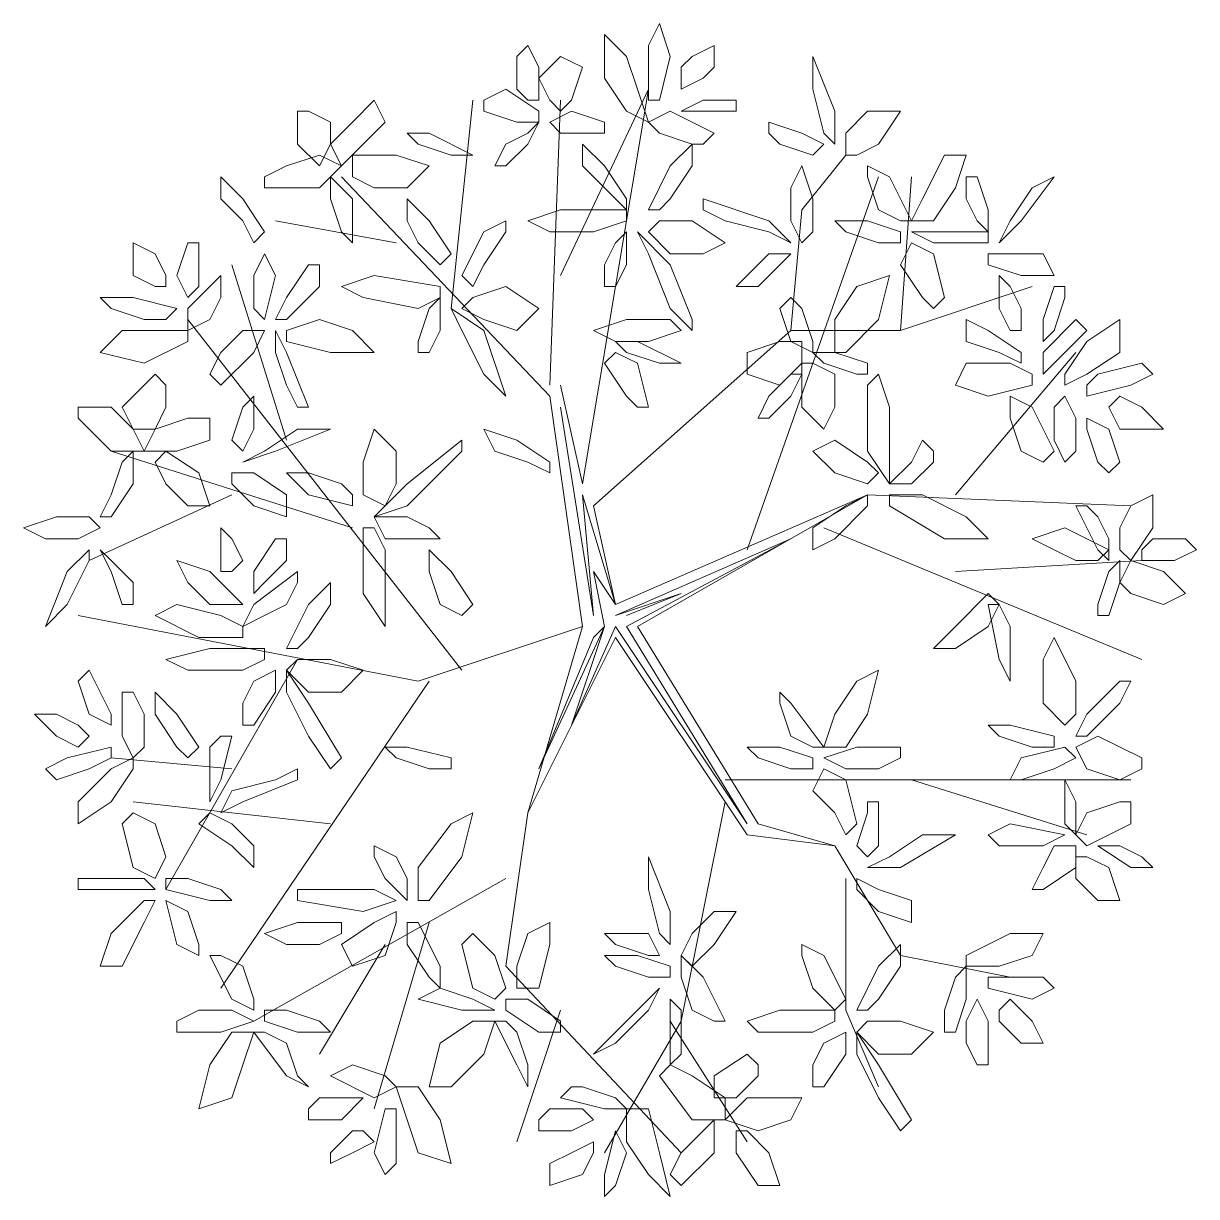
# Model space of a CAD drawing. Header units: millimetres. Extents: x 2576 to 2719, y 1757 to 1977.
# Drawn here: x 2604.487 to 2607.508, y 1818.175 to 1821.197 of the extents above; entities that cross this region are included whole.
import ezdxf

# ---------------------------------------------------------------- set-up
doc = ezdxf.new("R2010")
doc.units = ezdxf.units.MM
doc.layers.add('PDF_0', color=7, linetype='Continuous')

msp = doc.modelspace()

# ---------------------------------------------------------------- linework, layer by layer
at = {"layer": 'PDF_0', "lineweight": 9}
for points in [[(2606.0965, 1821.0553), (2606.0965, 1821.14), (2606.1247, 1821.1965), (2606.1529, 1821.1118), (2606.1247, 1820.9988), (2606.0965, 1820.9988)], [(2606.0965, 1820.9424), (2606.04, 1820.9706), (2605.9835, 1821.0553), (2605.9835, 1821.1683), (2606.04, 1821.1118), (2606.0682, 1821.0271)], [(2605.7858, 1820.9988), (2605.8141, 1820.9988), (2605.8141, 1821.0836), (2605.7858, 1821.14), (2605.7576, 1821.1118), (2605.7576, 1821.0271)], [(2606.1812, 1821.0271), (2606.1812, 1821.0836), (2606.2094, 1821.1118), (2606.2659, 1821.14), (2606.2659, 1821.0836), (2606.2377, 1821.0553)], [(2605.8705, 1820.9706), (2605.8423, 1820.9988), (2605.8141, 1821.0553), (2605.8705, 1821.1118), (2605.927, 1821.0836), (2605.8988, 1820.9988)], [(2606.5201, 1821.0271), (2606.5201, 1821.1118), (2606.5765, 1820.9706), (2606.5765, 1820.8859), (2606.5483, 1820.9141)], [(2605.7576, 1820.9424), (2605.6729, 1820.9706), (2605.6729, 1820.9988), (2605.7293, 1821.0271), (2605.8141, 1820.9706), (2605.8141, 1820.9424)], [(2605.3905, 1820.9988), (2605.4187, 1820.9424), (2605.3622, 1820.8859), (2605.3058, 1820.8294), (2605.2775, 1820.8859), (2605.334, 1820.9424)], [(2606.2941, 1820.9706), (2606.2094, 1820.9706), (2606.1812, 1820.9706), (2606.2377, 1820.9988), (2606.3224, 1820.9988), (2606.3224, 1820.9706)], [(2605.2775, 1820.9424), (2605.2775, 1820.8859), (2605.2493, 1820.8294), (2605.1928, 1820.8859), (2605.1928, 1820.9706), (2605.221, 1820.9706)], [(2605.927, 1820.9141), (2605.8705, 1820.9141), (2605.8423, 1820.9424), (2605.8988, 1820.9706), (2605.9835, 1820.9424), (2605.9835, 1820.9141)], [(2606.2094, 1820.8859), (2606.1247, 1820.9141), (2606.0965, 1820.9424), (2606.1529, 1820.9706), (2606.2659, 1820.9141), (2606.2377, 1820.8859)], [(2606.6048, 1820.8576), (2606.633, 1820.8576), (2606.6895, 1820.8859), (2606.746, 1820.9706), (2606.6613, 1820.9706), (2606.6048, 1820.9141)], [(2605.7293, 1820.8859), (2605.7858, 1820.9141), (2605.8141, 1820.9424), (2605.7858, 1820.8859), (2605.7293, 1820.8294), (2605.7011, 1820.8294)], [(2606.4353, 1820.8859), (2606.5201, 1820.8576), (2606.5483, 1820.8859), (2606.4918, 1820.9141), (2606.4071, 1820.9424), (2606.4071, 1820.9141)], [(2605.5882, 1820.8576), (2605.6446, 1820.8576), (2605.5317, 1820.9141), (2605.4752, 1820.9141), (2605.5034, 1820.8859)], [(2605.9835, 1820.7729), (2605.927, 1820.8294), (2605.927, 1820.8859), (2605.9835, 1820.8294), (2606.04, 1820.7447), (2606.04, 1820.7164)], [(2606.1529, 1820.7447), (2606.2094, 1820.8294), (2606.2094, 1820.8859), (2606.1529, 1820.8294), (2606.0965, 1820.7164), (2606.1247, 1820.7164)], [(2605.1646, 1820.8294), (2605.2493, 1820.8576), (2605.3058, 1820.8294), (2605.2493, 1820.7729), (2605.1081, 1820.7729), (2605.1081, 1820.8012)], [(2605.334, 1820.8012), (2605.334, 1820.8576), (2605.447, 1820.8576), (2605.5317, 1820.8294), (2605.4752, 1820.7729), (2605.3905, 1820.7729)], [(2606.7742, 1820.6882), (2606.8307, 1820.6882), (2606.8872, 1820.7729), (2606.9154, 1820.8576), (2606.8589, 1820.8576), (2606.8025, 1820.7447)], [(2606.4918, 1820.6317), (2606.5201, 1820.66), (2606.5201, 1820.7447), (2606.4918, 1820.8294), (2606.4636, 1820.7729), (2606.4636, 1820.6882)], [(2606.6895, 1820.7164), (2606.6613, 1820.8012), (2606.6613, 1820.8294), (2606.7177, 1820.8012), (2606.7742, 1820.6882), (2606.746, 1820.6882)], [(2605.0516, 1820.6882), (2604.9951, 1820.7447), (2604.9951, 1820.8012), (2605.0516, 1820.7447), (2605.1081, 1820.66), (2605.0798, 1820.6317)], [(2605.3058, 1820.66), (2605.334, 1820.6317), (2605.334, 1820.7447), (2605.2775, 1820.8012), (2605.2775, 1820.7447)], [(2606.9154, 1820.7447), (2606.9437, 1820.6882), (2606.9719, 1820.66), (2606.9719, 1820.7164), (2606.9437, 1820.8012), (2606.9154, 1820.8012)], [(2607.0849, 1820.7729), (2607.1413, 1820.8012), (2607.0566, 1820.6882), (2607.0001, 1820.6317), (2607.0284, 1820.6882)], [(2605.5034, 1820.6317), (2605.4752, 1820.6882), (2605.4752, 1820.7447), (2605.5317, 1820.6882), (2605.5882, 1820.6035), (2605.5599, 1820.5752)], [(2606.2941, 1820.6882), (2606.4071, 1820.66), (2606.4636, 1820.6317), (2606.4071, 1820.6882), (2606.2377, 1820.7447), (2606.2377, 1820.7164)], [(2605.9553, 1820.66), (2605.8423, 1820.66), (2605.7858, 1820.6882), (2605.8705, 1820.7164), (2606.04, 1820.7164), (2606.04, 1820.6882)], [(2605.6729, 1820.5752), (2605.7293, 1820.66), (2605.7293, 1820.6882), (2605.6729, 1820.66), (2605.6164, 1820.547), (2605.6446, 1820.5188)], [(2606.0965, 1820.66), (2606.1247, 1820.6882), (2606.2094, 1820.6882), (2606.2941, 1820.6317), (2606.2377, 1820.6035), (2606.1529, 1820.6035)], [(2606.6895, 1820.6317), (2606.6048, 1820.66), (2606.5765, 1820.6882), (2606.6613, 1820.6882), (2606.746, 1820.66), (2606.746, 1820.6317)], [(2604.8539, 1820.5188), (2604.8257, 1820.5188), (2604.7692, 1820.547), (2604.7692, 1820.6317), (2604.8257, 1820.6035), (2604.8539, 1820.547)], [(2604.9386, 1820.6035), (2604.9386, 1820.5188), (2604.9104, 1820.4905), (2604.8822, 1820.547), (2604.9104, 1820.6317), (2604.9386, 1820.6317)], [(2605.9835, 1820.5188), (2606.0117, 1820.5188), (2606.04, 1820.5752), (2606.04, 1820.66), (2606.0117, 1820.6317), (2605.9835, 1820.5752)], [(2606.1529, 1820.4623), (2606.0965, 1820.6035), (2606.0682, 1820.66), (2606.1529, 1820.5752), (2606.2094, 1820.434), (2606.2094, 1820.4058)], [(2606.8025, 1820.4905), (2606.746, 1820.5752), (2606.7742, 1820.6317), (2606.8307, 1820.6035), (2606.8589, 1820.4905), (2606.8307, 1820.4623)], [(2606.9154, 1820.6317), (2606.8307, 1820.6317), (2606.7742, 1820.66), (2606.8589, 1820.66), (2606.9719, 1820.66), (2606.9719, 1820.6317)], [(2605.0798, 1820.4623), (2605.1081, 1820.434), (2605.1363, 1820.547), (2605.1081, 1820.6035), (2605.0798, 1820.547)], [(2606.3789, 1820.5188), (2606.3224, 1820.5188), (2606.4071, 1820.6035), (2606.4636, 1820.6035), (2606.4353, 1820.5752)], [(2606.9719, 1820.6035), (2606.9719, 1820.5752), (2607.0566, 1820.547), (2607.1413, 1820.547), (2607.1131, 1820.6035), (2607.0284, 1820.6035)], [(2605.1646, 1820.4905), (2605.221, 1820.5752), (2605.2493, 1820.5752), (2605.2493, 1820.5188), (2605.1646, 1820.434), (2605.1363, 1820.434)], [(2604.9951, 1820.4905), (2604.9951, 1820.547), (2604.9104, 1820.4623), (2604.9104, 1820.4058), (2604.9669, 1820.434)], [(2605.5034, 1820.4623), (2605.3622, 1820.4905), (2605.3058, 1820.5188), (2605.3905, 1820.547), (2605.5599, 1820.5188), (2605.5599, 1820.4905)], [(2606.5765, 1820.3493), (2606.6048, 1820.3493), (2606.6895, 1820.434), (2606.7177, 1820.547), (2606.633, 1820.5188), (2606.5765, 1820.434)], [(2607.0566, 1820.4058), (2607.0284, 1820.4058), (2607.0001, 1820.4623), (2607.0001, 1820.547), (2607.0284, 1820.5188), (2607.0566, 1820.4623)], [(2605.6164, 1820.4623), (2605.6446, 1820.4905), (2605.7293, 1820.5188), (2605.8141, 1820.4623), (2605.7576, 1820.4058), (2605.6729, 1820.434)], [(2607.1696, 1820.4905), (2607.1413, 1820.4058), (2607.1131, 1820.3776), (2607.1131, 1820.434), (2607.1413, 1820.5188), (2607.1696, 1820.5188)], [(2604.7974, 1820.434), (2604.7127, 1820.4623), (2604.6845, 1820.4905), (2604.7692, 1820.4905), (2604.8822, 1820.4623), (2604.8539, 1820.434)], [(2605.5034, 1820.3493), (2605.5317, 1820.3493), (2605.5599, 1820.4058), (2605.5599, 1820.4905), (2605.5317, 1820.4623), (2605.5034, 1820.3776)], [(2606.4918, 1820.4623), (2606.5201, 1820.3776), (2606.5201, 1820.3493), (2606.4636, 1820.3776), (2606.4353, 1820.4623), (2606.4636, 1820.4905)], [(2605.6729, 1820.2928), (2605.7293, 1820.2364), (2605.6729, 1820.4058), (2605.5882, 1820.4623), (2605.6164, 1820.4058)], [(2605.1646, 1820.4058), (2605.1646, 1820.3776), (2605.2775, 1820.3493), (2605.3905, 1820.3493), (2605.334, 1820.4058), (2605.2493, 1820.434)], [(2606.0965, 1820.3776), (2606.0117, 1820.3776), (2605.9553, 1820.4058), (2606.04, 1820.434), (2606.1529, 1820.434), (2606.1812, 1820.4058)], [(2607.0001, 1820.3493), (2606.9154, 1820.3776), (2606.9154, 1820.434), (2606.9719, 1820.4058), (2607.0566, 1820.3493), (2607.0566, 1820.3211)], [(2607.1978, 1820.3776), (2607.1413, 1820.3211), (2607.1131, 1820.2928), (2607.1131, 1820.3493), (2607.1978, 1820.434), (2607.2261, 1820.4058)], [(2607.1696, 1820.2646), (2607.1696, 1820.2928), (2607.2261, 1820.3776), (2607.3108, 1820.434), (2607.3108, 1820.3493), (2607.2261, 1820.2928)], [(2604.9104, 1820.4058), (2604.9104, 1820.3776), (2604.7974, 1820.3211), (2604.6845, 1820.3493), (2604.741, 1820.4058), (2604.8539, 1820.4058)], [(2604.9951, 1820.3493), (2605.0516, 1820.4058), (2605.1081, 1820.4058), (2605.0798, 1820.3493), (2604.9951, 1820.2646), (2604.9669, 1820.2928)], [(2605.1646, 1820.2646), (2605.1363, 1820.3493), (2605.1363, 1820.4058), (2605.1646, 1820.3493), (2605.221, 1820.2081), (2605.1928, 1820.2081)], [(2606.1247, 1820.3211), (2606.1812, 1820.3211), (2606.0682, 1820.3776), (2606.0117, 1820.3776), (2606.04, 1820.3493)], [(2606.4918, 1820.3776), (2606.4918, 1820.3211), (2606.4353, 1820.2646), (2606.3506, 1820.2928), (2606.3506, 1820.3493), (2606.4353, 1820.3776)], [(2606.04, 1820.2364), (2605.9835, 1820.3211), (2606.0117, 1820.3493), (2606.0682, 1820.3211), (2606.0965, 1820.2081), (2606.0682, 1820.2081)], [(2606.633, 1820.2928), (2606.5483, 1820.3211), (2606.5201, 1820.3493), (2606.5765, 1820.3493), (2606.6613, 1820.3211), (2606.6613, 1820.2928)], [(2606.5765, 1820.2928), (2606.5765, 1820.2081), (2606.5483, 1820.1516), (2606.4918, 1820.2081), (2606.4918, 1820.3211), (2606.5201, 1820.3211)], [(2607.0849, 1820.2928), (2607.0849, 1820.2646), (2606.9719, 1820.2364), (2606.8872, 1820.2646), (2606.9154, 1820.3211), (2607.0284, 1820.3211)], [(2607.2543, 1820.2928), (2607.3672, 1820.3211), (2607.3955, 1820.2928), (2607.339, 1820.2646), (2607.2261, 1820.2364), (2607.2261, 1820.2646)], [(2604.8539, 1820.2081), (2604.8257, 1820.1516), (2604.7692, 1820.1516), (2604.741, 1820.2081), (2604.8257, 1820.2928), (2604.8539, 1820.2646)], [(2606.4918, 1820.2928), (2606.4636, 1820.2928), (2606.4071, 1820.2364), (2606.3789, 1820.1799), (2606.4071, 1820.1799), (2606.4636, 1820.2364)], [(2606.7177, 1820.2081), (2606.7177, 1820.0669), (2606.7177, 1820.0104), (2606.6613, 1820.0952), (2606.6613, 1820.2646), (2606.6895, 1820.2928)], [(2604.7127, 1820.2081), (2604.7692, 1820.1516), (2604.7974, 1820.0952), (2604.7127, 1820.0952), (2604.628, 1820.1799), (2604.628, 1820.2081)], [(2605.0516, 1820.2081), (2605.0798, 1820.2364), (2605.0798, 1820.1516), (2605.0516, 1820.0952), (2605.0234, 1820.1234)], [(2607.0566, 1820.0952), (2607.0284, 1820.1799), (2607.0284, 1820.2364), (2607.0849, 1820.2081), (2607.1413, 1820.0952), (2607.1131, 1820.0669)], [(2607.1413, 1820.1234), (2607.1413, 1820.2081), (2607.1696, 1820.2364), (2607.1978, 1820.1799), (2607.1978, 1820.0952), (2607.1696, 1820.0669)], [(2607.2825, 1820.2081), (2607.3108, 1820.2364), (2607.3672, 1820.2081), (2607.4237, 1820.1516), (2607.3672, 1820.1516), (2607.3108, 1820.1516)], [(2604.9669, 1820.1799), (2604.9669, 1820.1234), (2604.8822, 1820.0952), (2604.7974, 1820.0952), (2604.8257, 1820.1516), (2604.9104, 1820.1799)], [(2607.2543, 1820.0669), (2607.2261, 1820.1516), (2607.2261, 1820.1799), (2607.2825, 1820.1516), (2607.3108, 1820.0669), (2607.2825, 1820.0387)], [(2605.1928, 1820.1516), (2605.2775, 1820.1516), (2605.1363, 1820.0952), (2605.0516, 1820.0669), (2605.1081, 1820.0952)], [(2605.4187, 1819.954), (2605.3622, 1819.9822), (2605.3622, 1820.0669), (2605.3905, 1820.1516), (2605.447, 1820.0952), (2605.447, 1820.0104)], [(2605.7858, 1820.0669), (2605.7011, 1820.0952), (2605.6729, 1820.1516), (2605.7576, 1820.1234), (2605.8423, 1820.0669), (2605.8423, 1820.0387)], [(2605.5599, 1820.0387), (2605.4752, 1819.954), (2605.3905, 1819.9257), (2605.4752, 1820.0104), (2605.6164, 1820.1234), (2605.6164, 1820.0952)], [(2606.6895, 1820.0387), (2606.6613, 1820.0104), (2606.5765, 1820.0387), (2606.5201, 1820.0952), (2606.5765, 1820.1234), (2606.6613, 1820.0669)], [(2606.8307, 1820.0952), (2606.8025, 1820.1234), (2606.7742, 1820.0669), (2606.7177, 1820.0104), (2606.7742, 1820.0104), (2606.8307, 1820.0669)], [(2604.7127, 1819.9822), (2604.741, 1820.0669), (2604.7692, 1820.0952), (2604.7692, 1820.0104), (2604.7127, 1819.9257), (2604.6845, 1819.9257)], [(2604.8257, 1820.0669), (2604.8539, 1820.0952), (2604.9386, 1820.0387), (2604.9669, 1819.954), (2604.9104, 1819.954), (2604.8539, 1820.0104)], [(2605.0234, 1820.0387), (2605.0234, 1820.0104), (2605.0798, 1819.954), (2605.1646, 1819.9257), (2605.1646, 1819.9822), (2605.0798, 1820.0387)], [(2605.3058, 1820.0104), (2605.221, 1820.0387), (2605.1646, 1820.0387), (2605.221, 1819.9822), (2605.334, 1819.954), (2605.334, 1819.9822)], [(2606.6048, 1819.954), (2606.5201, 1819.8975), (2606.5201, 1819.841), (2606.5765, 1819.8692), (2606.6613, 1819.954), (2606.6613, 1819.9822)], [(2606.8025, 1819.9822), (2606.9154, 1819.9257), (2606.9719, 1819.8692), (2606.8589, 1819.8692), (2606.7177, 1819.954), (2606.7177, 1819.9822)], [(2607.3108, 1819.8975), (2607.339, 1819.954), (2607.3955, 1819.9822), (2607.3955, 1819.8975), (2607.339, 1819.8128), (2607.3108, 1819.841)], [(2607.2543, 1819.9257), (2607.2825, 1819.8692), (2607.2825, 1819.8128), (2607.2543, 1819.841), (2607.1978, 1819.954), (2607.2261, 1819.954)], [(2604.6845, 1819.8975), (2604.6562, 1819.9257), (2604.5715, 1819.9257), (2604.4868, 1819.8975), (2604.5433, 1819.8692), (2604.628, 1819.8692)], [(2605.5599, 1819.8692), (2605.5317, 1819.8975), (2605.4752, 1819.9257), (2605.3905, 1819.9257), (2605.4187, 1819.8692), (2605.5034, 1819.8692)], [(2605.0234, 1819.7845), (2604.9951, 1819.7845), (2604.9951, 1819.841), (2604.9951, 1819.8975), (2605.0234, 1819.8692), (2605.0516, 1819.8128)], [(2605.4187, 1819.841), (2605.4187, 1819.6998), (2605.4187, 1819.6433), (2605.3622, 1819.728), (2605.3622, 1819.8975), (2605.3905, 1819.8975)], [(2607.1978, 1819.8128), (2607.1413, 1819.841), (2607.0849, 1819.8692), (2607.1696, 1819.8975), (2607.2825, 1819.841), (2607.2543, 1819.8128)], [(2605.1646, 1819.8128), (2605.1081, 1819.7563), (2605.0798, 1819.728), (2605.0798, 1819.7845), (2605.1363, 1819.8692), (2605.1646, 1819.8692)], [(2607.3672, 1819.841), (2607.3672, 1819.8128), (2607.452, 1819.8128), (2607.5084, 1819.841), (2607.4802, 1819.8692), (2607.3955, 1819.8692)], [(2604.5998, 1819.6998), (2604.5433, 1819.6433), (2604.5998, 1819.7845), (2604.6562, 1819.841), (2604.6562, 1819.8128)], [(2604.7692, 1819.7563), (2604.7127, 1819.8128), (2604.6845, 1819.841), (2604.7127, 1819.7845), (2604.741, 1819.6998), (2604.7692, 1819.6998)], [(2605.5599, 1819.6998), (2605.5317, 1819.7845), (2605.5317, 1819.841), (2605.5882, 1819.7845), (2605.6446, 1819.6998), (2605.6164, 1819.6716)], [(2604.9669, 1819.6998), (2604.9104, 1819.7563), (2604.8822, 1819.8128), (2604.9669, 1819.7845), (2605.0516, 1819.6998), (2605.0234, 1819.6998)], [(2605.1646, 1819.6998), (2605.1081, 1819.6716), (2605.0516, 1819.6433), (2605.0798, 1819.6998), (2605.1928, 1819.7845), (2605.1928, 1819.7563)], [(2607.2543, 1819.6998), (2607.2825, 1819.7845), (2607.3108, 1819.8128), (2607.3108, 1819.7563), (2607.2825, 1819.6716), (2607.2543, 1819.6716)], [(2607.3108, 1819.7563), (2607.339, 1819.8128), (2607.4237, 1819.7845), (2607.4802, 1819.728), (2607.4237, 1819.6998), (2607.339, 1819.728)], [(2605.221, 1819.6151), (2605.2775, 1819.6998), (2605.2775, 1819.7563), (2605.221, 1819.6998), (2605.1646, 1819.5868), (2605.1928, 1819.5868)], [(2606.9719, 1819.6433), (2606.8872, 1819.5868), (2606.8307, 1819.5868), (2606.8872, 1819.6433), (2606.9719, 1819.728), (2607.0001, 1819.6998)], [(2605.0516, 1819.6433), (2605.0516, 1819.6151), (2604.9386, 1819.6151), (2604.8257, 1819.6716), (2604.8822, 1819.6998), (2604.9951, 1819.6716)], [(2607.0284, 1819.6433), (2607.0284, 1819.5586), (2607.0284, 1819.5021), (2607.0001, 1819.5586), (2606.9719, 1819.6998), (2607.0001, 1819.6998)], [(2607.1696, 1819.3892), (2607.1978, 1819.4174), (2607.1978, 1819.5021), (2607.1413, 1819.6151), (2607.1131, 1819.5586), (2607.1131, 1819.4457)], [(2605.0516, 1819.5304), (2604.9104, 1819.5304), (2604.8539, 1819.5586), (2604.9669, 1819.5868), (2605.1081, 1819.5868), (2605.1081, 1819.5586)], [(2605.1646, 1819.5304), (2605.1928, 1819.5586), (2605.2775, 1819.5586), (2605.3622, 1819.5304), (2605.3058, 1819.4739), (2605.221, 1819.4739)], [(2604.6845, 1819.4739), (2604.7127, 1819.4174), (2604.7127, 1819.3892), (2604.6562, 1819.4174), (2604.628, 1819.5021), (2604.6562, 1819.5304)], [(2605.0516, 1819.3892), (2605.0798, 1819.3892), (2605.1363, 1819.4739), (2605.1363, 1819.5304), (2605.0798, 1819.5021), (2605.0516, 1819.4457)], [(2605.221, 1819.3609), (2605.1646, 1819.4739), (2605.1646, 1819.5304), (2605.221, 1819.4457), (2605.3058, 1819.3045), (2605.2775, 1819.2762)], [(2606.5483, 1819.3327), (2606.6048, 1819.3327), (2606.6613, 1819.4174), (2606.6895, 1819.5304), (2606.633, 1819.5021), (2606.5765, 1819.4174)], [(2607.3108, 1819.4457), (2607.2261, 1819.3609), (2607.1978, 1819.3609), (2607.2261, 1819.4174), (2607.3108, 1819.5021), (2607.339, 1819.5021)], [(2604.7974, 1819.4174), (2604.7974, 1819.3327), (2604.7692, 1819.3045), (2604.741, 1819.3609), (2604.741, 1819.4739), (2604.7692, 1819.4739)], [(2604.8822, 1819.3327), (2604.8257, 1819.4174), (2604.8257, 1819.4739), (2604.8822, 1819.4174), (2604.9386, 1819.3327), (2604.9104, 1819.3045)], [(2606.4636, 1819.3609), (2606.4353, 1819.4457), (2606.4353, 1819.4739), (2606.4636, 1819.4457), (2606.5483, 1819.3327), (2606.5201, 1819.3327)], [(2604.6562, 1819.3609), (2604.628, 1819.3327), (2604.5715, 1819.3609), (2604.515, 1819.4174), (2604.5715, 1819.4174), (2604.628, 1819.3892)], [(2607.0849, 1819.3327), (2607.0001, 1819.3609), (2606.9719, 1819.3892), (2607.0284, 1819.3892), (2607.1413, 1819.3609), (2607.1413, 1819.3327)], [(2604.6562, 1819.2762), (2604.5715, 1819.248), (2604.5433, 1819.2762), (2604.5998, 1819.3045), (2604.7127, 1819.3327), (2604.7127, 1819.3045)], [(2604.9669, 1819.3327), (2604.9669, 1819.248), (2604.9669, 1819.1915), (2604.9951, 1819.248), (2605.0234, 1819.3609), (2604.9951, 1819.3609)], [(2605.5317, 1819.2762), (2605.447, 1819.3045), (2605.4187, 1819.3327), (2605.4752, 1819.3327), (2605.5882, 1819.3045), (2605.5882, 1819.2762)], [(2606.4636, 1819.2762), (2606.3789, 1819.3045), (2606.3506, 1819.3327), (2606.4353, 1819.3327), (2606.5201, 1819.3045), (2606.5201, 1819.2762)], [(2606.6895, 1819.2762), (2606.6048, 1819.2762), (2606.5483, 1819.3045), (2606.633, 1819.3327), (2606.746, 1819.3327), (2606.746, 1819.3045)], [(2607.1413, 1819.2762), (2607.0566, 1819.248), (2607.0284, 1819.248), (2607.0566, 1819.3045), (2607.1696, 1819.3327), (2607.1978, 1819.3045)], [(2607.3108, 1819.248), (2607.2261, 1819.2762), (2607.1978, 1819.3327), (2607.2543, 1819.3609), (2607.3672, 1819.3045), (2607.3672, 1819.2762)], [(2604.7692, 1819.3045), (2604.7692, 1819.2762), (2604.7127, 1819.1915), (2604.628, 1819.135), (2604.628, 1819.1915), (2604.7127, 1819.2762)], [(2605.1363, 1819.248), (2605.0234, 1819.2197), (2604.9951, 1819.1633), (2605.0516, 1819.1915), (2605.1928, 1819.248), (2605.1928, 1819.2762)], [(2606.5765, 1819.1633), (2606.5201, 1819.2197), (2606.5483, 1819.2762), (2606.6048, 1819.248), (2606.633, 1819.135), (2606.6048, 1819.1068)], [(2607.1978, 1819.1915), (2607.1696, 1819.248), (2607.1696, 1819.135), (2607.1978, 1819.1068), (2607.1978, 1819.135)], [(2606.6613, 1819.1633), (2606.633, 1819.0785), (2606.6613, 1819.0503), (2606.6895, 1819.0785), (2606.6895, 1819.1915), (2606.6613, 1819.1915)], [(2607.2261, 1819.1633), (2607.3108, 1819.1915), (2607.339, 1819.1915), (2607.339, 1819.135), (2607.2261, 1819.0785), (2607.1978, 1819.1068)], [(2604.8257, 1819.135), (2604.8539, 1819.0503), (2604.8257, 1818.9938), (2604.7692, 1819.0221), (2604.741, 1819.135), (2604.7692, 1819.1633)], [(2604.9669, 1819.1633), (2604.9386, 1819.135), (2605.0234, 1819.0785), (2605.0798, 1819.0221), (2605.0798, 1819.0785), (2605.0234, 1819.135)], [(2605.5034, 1819.0221), (2605.5882, 1819.135), (2605.6446, 1819.1633), (2605.6164, 1819.0503), (2605.5317, 1818.9373), (2605.5034, 1818.9373)], [(2607.1131, 1819.0785), (2607.1696, 1819.1068), (2607.0284, 1819.135), (2606.9719, 1819.1068), (2607.0001, 1819.0785)], [(2606.8025, 1819.1068), (2606.8872, 1819.1068), (2606.746, 1819.0221), (2606.6613, 1819.0221), (2606.7177, 1819.0503)], [(2605.3905, 1819.0785), (2605.3905, 1819.0503), (2605.4187, 1818.9938), (2605.4752, 1818.9373), (2605.4752, 1818.9938), (2605.447, 1819.0503)], [(2607.1131, 1819.0221), (2607.1413, 1819.0785), (2607.1978, 1819.0785), (2607.1978, 1819.0221), (2607.1131, 1818.9656), (2607.0849, 1818.9656)], [(2607.2543, 1819.0785), (2607.339, 1819.0221), (2607.3955, 1819.0221), (2607.3672, 1819.0503), (2607.3108, 1819.0785)], [(2606.0965, 1818.9656), (2606.0965, 1819.0503), (2606.1529, 1818.9091), (2606.1529, 1818.8244), (2606.1247, 1818.8526)], [(2607.1978, 1819.0503), (2607.2261, 1819.0503), (2607.2825, 1819.0221), (2607.3108, 1818.9373), (2607.2543, 1818.9373), (2607.1978, 1818.9938)], [(2604.6845, 1818.9938), (2604.7974, 1818.9938), (2604.8257, 1818.9656), (2604.7692, 1818.9656), (2604.628, 1818.9656), (2604.628, 1818.9938)], [(2604.9104, 1818.9938), (2604.9951, 1818.9656), (2605.0234, 1818.9373), (2604.9669, 1818.9373), (2604.8539, 1818.9656), (2604.8539, 1818.9938)], [(2606.633, 1818.9938), (2606.633, 1818.9656), (2606.6895, 1818.9091), (2606.7742, 1818.8809), (2606.7742, 1818.9373), (2606.6895, 1818.9656)], [(2605.2775, 1818.9656), (2605.3905, 1818.9656), (2605.447, 1818.9373), (2605.3622, 1818.9091), (2605.1928, 1818.9373), (2605.1928, 1818.9656)], [(2604.8257, 1818.9373), (2604.7974, 1818.9373), (2604.7127, 1818.8526), (2604.6845, 1818.7679), (2604.741, 1818.7679), (2604.7974, 1818.8809)], [(2604.9104, 1818.9091), (2604.8539, 1818.9373), (2604.8822, 1818.8244), (2604.9386, 1818.7961), (2604.9386, 1818.8244)], [(2605.447, 1818.9091), (2605.447, 1818.8809), (2605.4187, 1818.7961), (2605.334, 1818.7679), (2605.3058, 1818.8244), (2605.3905, 1818.8809)], [(2606.1812, 1818.7961), (2606.2094, 1818.7679), (2606.2659, 1818.8244), (2606.3224, 1818.9091), (2606.2659, 1818.9091), (2606.2094, 1818.8526)], [(2605.2493, 1818.8244), (2605.1646, 1818.8244), (2605.1081, 1818.8526), (2605.1928, 1818.8809), (2605.3058, 1818.8809), (2605.3058, 1818.8526)], [(2605.4752, 1818.8244), (2605.5317, 1818.7397), (2605.5599, 1818.7114), (2605.5599, 1818.7679), (2605.5034, 1818.8809), (2605.4752, 1818.8809)], [(2605.7576, 1818.7679), (2605.7858, 1818.8526), (2605.8423, 1818.8809), (2605.8423, 1818.8244), (2605.8141, 1818.7114), (2605.7576, 1818.7114)], [(2605.7011, 1818.7961), (2605.7293, 1818.7114), (2605.7011, 1818.6832), (2605.6446, 1818.7114), (2605.6164, 1818.8244), (2605.6446, 1818.8526)], [(2606.0117, 1818.8244), (2605.9835, 1818.8526), (2606.0965, 1818.8526), (2606.1247, 1818.7961), (2606.0965, 1818.7961)], [(2606.9154, 1818.7679), (2606.9154, 1818.7961), (2607.0284, 1818.8526), (2607.1131, 1818.8526), (2607.0849, 1818.7961), (2607.0001, 1818.7679)], [(2606.5201, 1818.7114), (2606.4918, 1818.7961), (2606.4918, 1818.8244), (2606.5483, 1818.7961), (2606.6048, 1818.6832), (2606.5765, 1818.6549)], [(2606.6895, 1818.6832), (2606.746, 1818.7679), (2606.746, 1818.8244), (2606.6895, 1818.7679), (2606.633, 1818.6549), (2606.6613, 1818.6549)], [(2605.0516, 1818.7679), (2605.0798, 1818.6832), (2605.0798, 1818.6549), (2605.0234, 1818.6832), (2604.9669, 1818.7961), (2604.9951, 1818.7961)], [(2606.1529, 1818.7397), (2606.1529, 1818.7679), (2606.0682, 1818.7961), (2605.9835, 1818.7961), (2606.0117, 1818.7679), (2606.0965, 1818.7397)], [(2606.2094, 1818.6549), (2606.1812, 1818.7397), (2606.1812, 1818.7961), (2606.2377, 1818.7397), (2606.2941, 1818.6267), (2606.2659, 1818.6267)], [(2606.8589, 1818.6549), (2606.8872, 1818.7397), (2606.9154, 1818.7679), (2606.9154, 1818.6832), (2606.8872, 1818.5985), (2606.8589, 1818.5985)], [(2607.0284, 1818.7397), (2607.1131, 1818.7397), (2607.1413, 1818.7114), (2607.0849, 1818.6832), (2606.9719, 1818.7114), (2606.9719, 1818.7397)], [(2605.5599, 1818.7114), (2605.5034, 1818.6832), (2605.6164, 1818.6549), (2605.7011, 1818.6549), (2605.6446, 1818.6832)], [(2606.0117, 1818.5702), (2605.9553, 1818.542), (2606.0682, 1818.6549), (2606.1247, 1818.7114), (2606.0965, 1818.6549)], [(2605.7858, 1818.6832), (2605.8705, 1818.6267), (2605.8705, 1818.5985), (2605.8141, 1818.5985), (2605.7293, 1818.6549), (2605.7293, 1818.6832)], [(2606.1812, 1818.5702), (2606.1812, 1818.6549), (2606.1529, 1818.6832), (2606.1529, 1818.6267), (2606.1529, 1818.5137), (2606.1812, 1818.542)], [(2606.9154, 1818.5702), (2606.9154, 1818.6267), (2606.9437, 1818.6832), (2606.9719, 1818.6267), (2606.9719, 1818.5137), (2606.9437, 1818.5137)], [(2607.0001, 1818.6549), (2607.0284, 1818.6832), (2607.0849, 1818.6267), (2607.1131, 1818.5702), (2607.0566, 1818.5702), (2607.0001, 1818.6267)], [(2604.9386, 1818.6549), (2605.0234, 1818.6549), (2605.0798, 1818.6267), (2604.9951, 1818.5985), (2604.8822, 1818.5985), (2604.8822, 1818.6267)], [(2605.1646, 1818.6549), (2605.2493, 1818.6267), (2605.2775, 1818.5985), (2605.1928, 1818.5985), (2605.1081, 1818.6267), (2605.1081, 1818.6549)], [(2606.5201, 1818.5985), (2606.3789, 1818.5985), (2606.3506, 1818.6267), (2606.4353, 1818.6549), (2606.5765, 1818.6549), (2606.5765, 1818.6267)], [(2605.7011, 1818.6267), (2605.6446, 1818.6267), (2605.5599, 1818.5702), (2605.5317, 1818.4573), (2605.5882, 1818.4573), (2605.6729, 1818.542)], [(2605.7576, 1818.5985), (2605.7858, 1818.5137), (2605.7858, 1818.4573), (2605.7576, 1818.5137), (2605.7011, 1818.6267), (2605.7293, 1818.6267)], [(2606.633, 1818.5985), (2606.6613, 1818.6267), (2606.746, 1818.6267), (2606.8307, 1818.5985), (2606.7742, 1818.542), (2606.6895, 1818.542)], [(2605.0798, 1818.5985), (2605.0234, 1818.5985), (2604.9669, 1818.5137), (2604.9386, 1818.4008), (2605.0234, 1818.429), (2605.0516, 1818.5137)], [(2605.1646, 1818.5702), (2605.1928, 1818.4855), (2605.221, 1818.4573), (2605.1646, 1818.4855), (2605.0798, 1818.5985), (2605.1081, 1818.5985)], [(2606.5201, 1818.4573), (2606.5483, 1818.4573), (2606.6048, 1818.542), (2606.6048, 1818.5985), (2606.5483, 1818.5702), (2606.5201, 1818.5137)], [(2606.6895, 1818.429), (2606.633, 1818.542), (2606.633, 1818.5985), (2606.6895, 1818.5137), (2606.7742, 1818.3725), (2606.746, 1818.3443)], [(2606.3789, 1818.4855), (2606.3224, 1818.429), (2606.2659, 1818.429), (2606.2659, 1818.4855), (2606.3506, 1818.542), (2606.3789, 1818.5137)], [(2605.334, 1818.5137), (2605.2775, 1818.4855), (2605.3905, 1818.429), (2605.447, 1818.4573), (2605.4187, 1818.4855)], [(2606.2094, 1818.4855), (2606.2941, 1818.429), (2606.2941, 1818.3725), (2606.2094, 1818.3725), (2606.1247, 1818.4855), (2606.1529, 1818.5137)], [(2605.447, 1818.4573), (2605.5034, 1818.4573), (2605.5599, 1818.3725), (2605.5882, 1818.2596), (2605.5034, 1818.2878), (2605.4752, 1818.3725)], [(2605.927, 1818.4573), (2606.0117, 1818.429), (2606.04, 1818.4008), (2605.9835, 1818.4008), (2605.8705, 1818.429), (2605.8988, 1818.4573)], [(2605.2493, 1818.429), (2605.334, 1818.429), (2605.3622, 1818.429), (2605.3058, 1818.3725), (2605.221, 1818.3725), (2605.221, 1818.4008)], [(2606.4918, 1818.429), (2606.4636, 1818.3725), (2606.3789, 1818.3443), (2606.2941, 1818.3725), (2606.3506, 1818.429), (2606.4353, 1818.429)], [(2605.447, 1818.3443), (2605.447, 1818.2596), (2605.4187, 1818.2313), (2605.3905, 1818.2878), (2605.4187, 1818.4008), (2605.447, 1818.4008)], [(2605.8423, 1818.4008), (2605.927, 1818.4008), (2605.9553, 1818.3725), (2605.8988, 1818.3443), (2605.8141, 1818.3443), (2605.8141, 1818.3725)], [(2606.04, 1818.4008), (2606.0965, 1818.4008), (2606.1247, 1818.2878), (2606.1529, 1818.1749), (2606.0965, 1818.2313), (2606.04, 1818.3161)], [(2606.1812, 1818.2878), (2606.2377, 1818.3443), (2606.2659, 1818.3725), (2606.2659, 1818.2878), (2606.1812, 1818.2031), (2606.1529, 1818.2313)], [(2605.3622, 1818.3443), (2605.3905, 1818.3161), (2605.334, 1818.2878), (2605.2775, 1818.2596), (2605.2775, 1818.2878), (2605.334, 1818.3443)], [(2606.04, 1818.2878), (2606.0117, 1818.3443), (2605.9835, 1818.2313), (2605.9835, 1818.1749), (2606.0117, 1818.2031)], [(2606.3224, 1818.3443), (2606.3506, 1818.3443), (2606.4071, 1818.2878), (2606.4353, 1818.2031), (2606.3789, 1818.2031), (2606.3224, 1818.2878)], [(2605.9553, 1818.3161), (2605.9553, 1818.2878), (2605.927, 1818.2313), (2605.8423, 1818.2031), (2605.8423, 1818.2596), (2605.8988, 1818.2878)]]:
    msp.add_lwpolyline(points, close=True, dxfattribs=at)
for points in [[(2605.8705, 1820.547), (2606.0965, 1821.0271), (2605.927, 1820.0104), (2605.8705, 1820.2646)], [(2605.5882, 1820.4623), (2605.6446, 1820.9988)], [(2605.8423, 1820.2646), (2605.8705, 1820.9988)], [(2606.7742, 1820.8012), (2606.746, 1820.4058), (2606.4636, 1820.4058), (2606.4918, 1820.7164), (2606.6048, 1820.8576)], [(2607.0284, 1818.7397), (2606.746, 1818.7961), (2606.5765, 1819.0785), (2606.3506, 1819.1068), (2606.0117, 1819.6151), (2605.7858, 1819.1633), (2605.927, 1819.6433), (2605.8423, 1820.2364), (2605.3058, 1820.8012)], [(2606.3506, 1819.841), (2606.6895, 1820.8012)], [(2605.447, 1820.6317), (2605.1363, 1820.6882)], [(2605.1646, 1820.1234), (2605.0234, 1820.5752)], [(2606.746, 1820.4058), (2607.0849, 1820.5188)], [(2605.6164, 1819.5304), (2604.9104, 1820.434)], [(2606.4636, 1820.4058), (2605.9553, 1819.954), (2606.0117, 1819.6998), (2606.6613, 1819.9822), (2606.0682, 1819.6433), (2606.3789, 1819.135), (2606.5765, 1819.0785)], [(2606.8872, 1819.9822), (2607.1978, 1820.3493)], [(2605.8705, 1820.2081), (2605.9553, 1819.6716), (2605.927, 1819.9822), (2606.0117, 1819.6998), (2605.9553, 1819.7845), (2605.9835, 1819.6433), (2605.9553, 1819.6151), (2605.8141, 1819.2762), (2605.9835, 1819.6433), (2605.8988, 1819.3892), (2606.0117, 1819.6433), (2606.3506, 1819.135), (2606.04, 1819.6433), (2606.4636, 1819.8692), (2606.0117, 1819.6716), (2606.1812, 1819.728), (2606.04, 1819.6716)], [(2605.334, 1819.8975), (2604.7127, 1820.0952)], [(2605.0234, 1819.9822), (2604.6562, 1819.8128)], [(2606.6613, 1819.9822), (2607.339, 1819.954)], [(2606.5483, 1819.8975), (2607.3672, 1819.5586)], [(2606.8872, 1819.7845), (2607.3672, 1819.8128)], [(2605.5034, 1819.5021), (2604.628, 1819.6716)], [(2605.5034, 1819.5021), (2605.927, 1819.6433), (2605.5034, 1819.5021)], [(2605.1928, 1819.5586), (2604.8539, 1818.9656)], [(2605.5317, 1819.5021), (2604.9951, 1818.7114)], [(2605.0234, 1819.2762), (2604.7127, 1819.3045)], [(2606.2941, 1819.248), (2607.339, 1819.248)], [(2606.7742, 1819.248), (2607.2261, 1819.1068)], [(2605.2775, 1819.135), (2604.7692, 1819.1915)], [(2606.2941, 1819.1915), (2606.1812, 1818.6267), (2605.9835, 1818.2878)], [(2605.7858, 1819.1633), (2605.7293, 1818.7679), (2606.1812, 1818.2878)], [(2605.7293, 1818.9938), (2605.0798, 1818.6267)], [(2606.6048, 1818.9938), (2606.6048, 1818.6549), (2606.6895, 1818.4573)], [(2605.5317, 1818.8809), (2605.3905, 1818.4008)], [(2605.4187, 1818.8244), (2605.2493, 1818.542)], [(2605.8705, 1818.6549), (2605.7576, 1818.3161)], [(2606.1529, 1818.6267), (2606.3506, 1818.3161)]]:
    msp.add_lwpolyline(points, dxfattribs=at)

doc.saveas('drawing.dxf')
